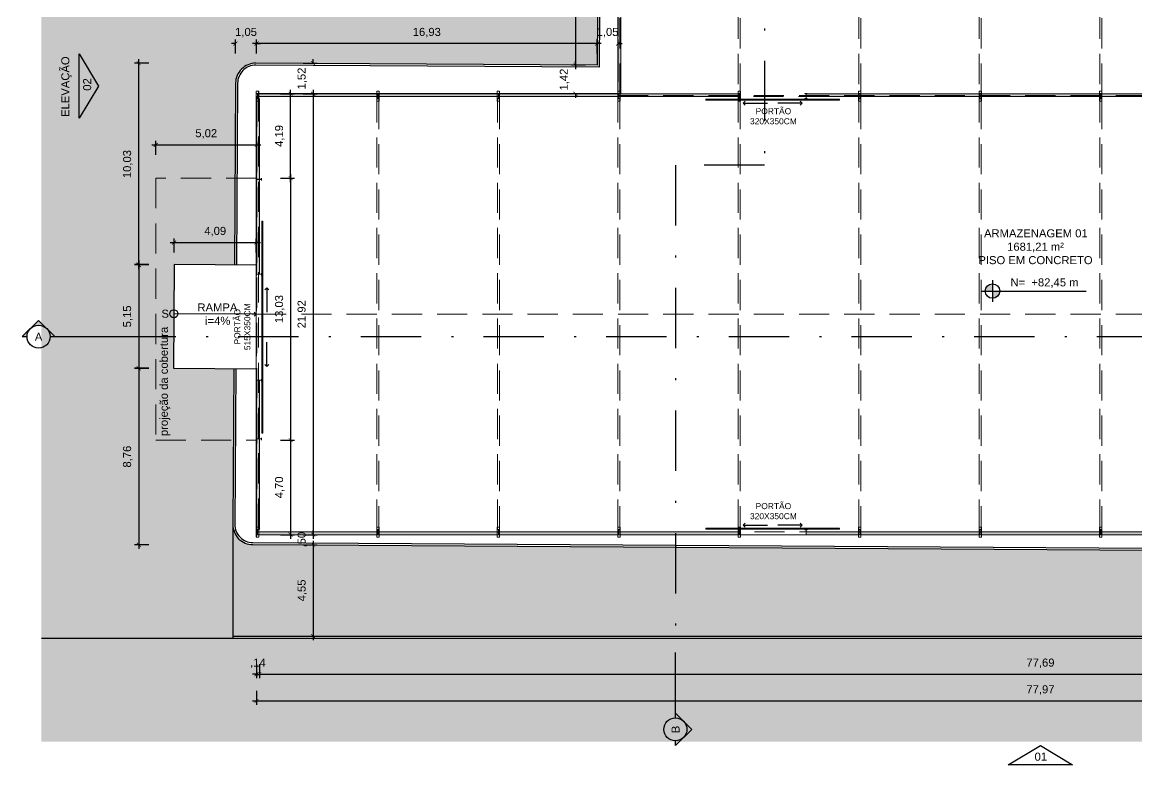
# Model space of a CAD drawing. Header units: inches. Extents: x 1286 to 7442, y -84 to 3420.
# Drawn here: x 2239.4 to 2294.8, y 110.8 to 147.7 of the extents above; entities that cross this region are included whole.
import ezdxf

# ---------------------------------------------------------------- set-up
doc = ezdxf.new("R2010")
doc.units = ezdxf.units.IN
doc.header["$LTSCALE"] = 3
doc.header["$MEASUREMENT"] = 0
doc.linetypes.add('DASHDOT', pattern=[1, 0.5, -0.25, 0, -0.25])
doc.linetypes.add('DASHED', pattern=[0.75, 0.5, -0.25])
for name, color, linetype, lineweight in [('ARQ_AÇO', 4, 'Continuous', 5), ('ARQ_ESQUADRIAS', 3, 'Continuous', 5), ('ARQ_PAREDE', 5, 'Continuous', 5), ('ARQ_PISO', 250, 'Continuous', 5), ('ARQ_PROJEÇÃO', 8, 'DASHED', 5)]:
    doc.layers.add(name, color=color, linetype=linetype, lineweight=lineweight)
for name, color, linetype in [('ARQ_COTAS', 133, 'Continuous'), ('ARQ_HATCH', 8, 'Continuous'), ('ARQ_INDICAÇÃO', 133, 'Continuous'), ('ARQ_LINHA DE CORTE', 4, 'DASHDOT'), ('ARQ_NÍVEIS', 160, 'Continuous'), ('ARQ_RUA', 250, 'Continuous'), ('ARQ_TEXTO', 133, 'Continuous')]:
    doc.layers.add(name, color=color, linetype=linetype)
doc.styles.add('1 - 100', font='arial.ttf', dxfattribs={"height": 0.2})
doc.styles.add('1 - 200', font='arial.ttf', dxfattribs={"height": 0.4})
doc.dimstyles.new('1 - 200', dxfattribs={"dimtxt": 0.4, "dimasz": 0.2, "dimexe": 0.2, "dimexo": 0.2, "dimgap": 0.3, "dimtad": 1, "dimzin": 4, "dimtxsty": '1 - 200', "dimblk": 'ARCHTICK', "dimcen": 0.1, "dimdle": 0.2, "dimclrd": 256, "dimclre": 256, "dimclrt": 256, "dimazin": 0, "dimtfac": 1, "dimtix": 1, "dimtofl": 0, "dimtmove": 2, "dimatfit": 3, "dimldrblk": 'OPEN90', "dimfxl": 0.5, "dimfxlon": 1, "dimtolj": 1, "dimtzin": 0, "dimlwd": -1, "dimlwe": -1, "dimarcsym": 0})

# ---------------------------------------------------------------- blocks, each defined once
blk = doc.blocks.new('A$C7f2f765a')
at = {"layer": 'ARQ_AÇO'}
blk.add_lwpolyline([(-0.0025, 0.22), (-0.06, 0.22), (-0.06, 0.23), (0.06, 0.23), (0.06, 0.22), (0.0025, 0.22), (0.0025, -0.02), (0.06, -0.02), (0.06, -0.03), (-0.06, -0.03), (-0.06, -0.02), (-0.0025, -0.02), (-0.0025, 0.22)], dxfattribs=at)
at = {"layer": 'ARQ_PROJEÇÃO', "ltscale": 0.1}
blk.add_lwpolyline([(-0.06, -0.15), (0.06, -0.15), (0.06, 0.35), (-0.06, 0.35)], close=True, dxfattribs=at)
blk = doc.blocks.new('A$Cf1c9a2c4')
at = {"layer": 'ARQ_AÇO'}
blk.add_lwpolyline([(-0.01, 0.0025), (-0.01, 0.06), (0, 0.06), (0, -0.06), (-0.01, -0.06), (-0.01, -0.0025), (-0.25, -0.0025), (-0.25, -0.06), (-0.26, -0.06), (-0.26, 0.06), (-0.25, 0.06), (-0.25, 0.0025), (-0.01, 0.0025)], dxfattribs=at)
blk = doc.blocks.new('_ArchTick')
at = {"color": 0, "linetype": 'ByBlock', "const_width": 0.15}
blk.add_lwpolyline([(-0.5, -0.5), (0.5, 0.5)], dxfattribs=at)
blk = doc.blocks.new('*D121')
at = {"layer": 'ARQ_COTAS', "transparency": 16777216}
for p, q in [((2251.019, 115.307), (2250.819, 115.307)), ((2251.019, 115.807), (2251.019, 115.107)), ((2251.159, 115.807), (2251.159, 115.107)), ((2251.159, 115.307), (2251.359, 115.307))]:
    blk.add_line(p, q, dxfattribs=at)
at = {"layer": 'Defpoints', "color": 0, "transparency": 16777216}
for p in [(2251.019, 122.495), (2251.159, 122.495), (2251.019, 115.307)]:
    blk.add_point(p, dxfattribs=at)
at = {"layer": 'ARQ_COTAS', "transparency": 16777216, "xscale": 0.2, "yscale": 0.2, "zscale": 0.2}
blk.add_blockref('_ArchTick', (2251.019, 115.307), dxfattribs=at)
at = {"layer": 'ARQ_COTAS', "transparency": 16777216, "xscale": 0.2, "yscale": 0.2, "zscale": 0.2, "rotation": 180}
blk.add_blockref('_ArchTick', (2251.159, 115.307), dxfattribs=at)
at = {"layer": 'ARQ_COTAS', "transparency": 16777216, "insert": (2251.089, 115.847), "char_height": 0.4, "attachment_point": 5, "style": '1 - 200'}
blk.add_mtext('\\A1;,14', dxfattribs=at)
blk = doc.blocks.new('_Open90')
at = {"color": 0, "linetype": 'ByBlock', "lineweight": -2}
for p, q in [((0, 0), (-1, 0)), ((-0.5, 0.5), (0, 0)), ((0, 0), (-0.5, -0.5))]:
    blk.add_line(p, q, dxfattribs=at)
blk = doc.blocks.new('*D122')
at = {"layer": 'ARQ_COTAS', "transparency": 16777216}
for p, q in [((2250.959, 115.307), (2329.049, 115.307)), ((2251.159, 115.807), (2251.159, 115.107)), ((2328.849, 115.807), (2328.849, 115.107))]:
    blk.add_line(p, q, dxfattribs=at)
at = {"layer": 'Defpoints', "color": 0, "transparency": 16777216}
for p in [(2251.159, 122.495), (2328.849, 122.495), (2328.849, 115.307)]:
    blk.add_point(p, dxfattribs=at)
at = {"layer": 'ARQ_COTAS', "transparency": 16777216, "xscale": 0.2, "yscale": 0.2, "zscale": 0.2, "rotation": 180}
blk.add_blockref('_ArchTick', (2251.159, 115.307), dxfattribs=at)
at = {"layer": 'ARQ_COTAS', "transparency": 16777216, "xscale": 0.2, "yscale": 0.2, "zscale": 0.2}
blk.add_blockref('_ArchTick', (2328.849, 115.307), dxfattribs=at)
at = {"layer": 'ARQ_COTAS', "transparency": 16777216, "insert": (2290.004, 115.847), "char_height": 0.4, "attachment_point": 5, "style": '1 - 200'}
blk.add_mtext('\\A1;77,69', dxfattribs=at)
blk = doc.blocks.new('*D124')
at = {"layer": 'ARQ_COTAS', "transparency": 16777216}
for p, q in [((2251.019, 114.479), (2251.019, 113.779)), ((2328.989, 114.479), (2328.989, 113.779)), ((2250.819, 113.979), (2329.189, 113.979))]:
    blk.add_line(p, q, dxfattribs=at)
at = {"layer": 'Defpoints', "color": 0, "transparency": 16777216}
for p in [(2251.019, 122.495), (2328.989, 122.495), (2328.989, 113.979)]:
    blk.add_point(p, dxfattribs=at)
at = {"layer": 'ARQ_COTAS', "transparency": 16777216, "xscale": 0.2, "yscale": 0.2, "zscale": 0.2, "rotation": 180}
blk.add_blockref('_ArchTick', (2251.019, 113.979), dxfattribs=at)
at = {"layer": 'ARQ_COTAS', "transparency": 16777216, "xscale": 0.2, "yscale": 0.2, "zscale": 0.2}
blk.add_blockref('_ArchTick', (2328.989, 113.979), dxfattribs=at)
at = {"layer": 'ARQ_COTAS', "transparency": 16777216, "insert": (2290.004, 114.52), "char_height": 0.4, "attachment_point": 5, "style": '1 - 200'}
blk.add_mtext('\\A1;77,97', dxfattribs=at)
blk = doc.blocks.new('*D135')
at = {"layer": 'ARQ_COTAS', "transparency": 16777216}
for p, q in [((2251.019, 170.567), (2251.019, 171.267)), ((2251.159, 170.567), (2251.159, 171.267)), ((2251.019, 171.067), (2250.819, 171.067)), ((2251.159, 171.067), (2251.359, 171.067))]:
    blk.add_line(p, q, dxfattribs=at)
at = {"layer": 'Defpoints', "color": 0, "transparency": 16777216}
for p in [(2251.019, 171.067), (2251.019, 143.915), (2251.159, 143.915)]:
    blk.add_point(p, dxfattribs=at)
at = {"layer": 'ARQ_COTAS', "transparency": 16777216, "xscale": 0.2, "yscale": 0.2, "zscale": 0.2}
blk.add_blockref('_ArchTick', (2251.019, 171.067), dxfattribs=at)
at = {"layer": 'ARQ_COTAS', "transparency": 16777216, "xscale": 0.2, "yscale": 0.2, "zscale": 0.2, "rotation": 180}
blk.add_blockref('_ArchTick', (2251.159, 171.067), dxfattribs=at)
at = {"layer": 'ARQ_COTAS', "transparency": 16777216, "insert": (2251.089, 171.608), "char_height": 0.4, "attachment_point": 5, "style": '1 - 200'}
blk.add_mtext('\\A1;,14', dxfattribs=at)
blk = doc.blocks.new('*D136')
at = {"layer": 'ARQ_COTAS', "transparency": 16777216}
for p, q in [((2251.159, 170.567), (2251.159, 171.267)), ((2268.989, 170.567), (2268.989, 171.267)), ((2250.959, 171.067), (2269.189, 171.067))]:
    blk.add_line(p, q, dxfattribs=at)
at = {"layer": 'Defpoints', "color": 0, "transparency": 16777216}
for p in [(2268.989, 171.067), (2268.989, 144.175), (2251.159, 143.915)]:
    blk.add_point(p, dxfattribs=at)
at = {"layer": 'ARQ_COTAS', "transparency": 16777216, "xscale": 0.2, "yscale": 0.2, "zscale": 0.2, "rotation": 180}
blk.add_blockref('_ArchTick', (2251.159, 171.067), dxfattribs=at)
at = {"layer": 'ARQ_COTAS', "transparency": 16777216, "xscale": 0.2, "yscale": 0.2, "zscale": 0.2}
blk.add_blockref('_ArchTick', (2268.989, 171.067), dxfattribs=at)
at = {"layer": 'ARQ_COTAS', "transparency": 16777216, "insert": (2260.074, 171.608), "char_height": 0.4, "attachment_point": 5, "style": '1 - 200'}
blk.add_mtext('\\A1;17,83', dxfattribs=at)
blk = doc.blocks.new('n')
at = {"layer": 'ARQ_NÍVEIS'}
h = blk.add_hatch(color=256, dxfattribs=at)
h.dxf.hatch_style = 1
h.paths.add_polyline_path([(0.1, 0), (0, 0), (0, -0.1, 0.414214)])
h.paths.add_polyline_path([(0, 0.1, 0.414214), (-0.1, 0), (0, 0)])
blk.add_line((-0.15, 0), (1.295, 0), dxfattribs=at)
at = {"layer": 'ARQ_NÍVEIS', "flags": 128}
blk.add_lwpolyline([(0, 0.15), (0, -0.15)], dxfattribs=at)
at = {"layer": 'ARQ_NÍVEIS'}
blk.add_circle((0, 0), 0.1, dxfattribs=at)
blk = doc.blocks.new('*D141')
at = {"layer": 'ARQ_COTAS', "transparency": 16777216}
for p, q in [((2266.877, 166.845), (2266.877, 145.383)), ((2267.377, 166.645), (2266.677, 166.645)), ((2267.377, 145.583), (2266.677, 145.583))]:
    blk.add_line(p, q, dxfattribs=at)
at = {"layer": 'Defpoints', "color": 0, "transparency": 16777216}
for p in [(2269.099, 166.645), (2266.877, 145.583), (2267.953, 145.583)]:
    blk.add_point(p, dxfattribs=at)
at = {"layer": 'ARQ_COTAS', "transparency": 16777216, "xscale": 0.2, "yscale": 0.2, "zscale": 0.2}
for p, rotation in [((2266.877, 166.645), 90), ((2266.877, 145.583), 270)]:
    blk.add_blockref('_ArchTick', p, dxfattribs=dict(at, rotation=rotation))
at = {"layer": 'ARQ_COTAS', "transparency": 16777216, "insert": (2266.337, 156.114), "char_height": 0.4, "attachment_point": 5, "rotation": 90, "style": '1 - 200'}
blk.add_mtext('\\A1;21,06', dxfattribs=at)
blk = doc.blocks.new('*D142')
at = {"layer": 'ARQ_COTAS', "transparency": 16777216}
for p, q in [((2266.877, 145.583), (2266.877, 145.783)), ((2267.377, 145.583), (2266.677, 145.583)), ((2267.377, 144.165), (2266.677, 144.165)), ((2266.877, 144.165), (2266.877, 143.965))]:
    blk.add_line(p, q, dxfattribs=at)
at = {"layer": 'Defpoints', "color": 0, "transparency": 16777216}
for p in [(2267.953, 145.583), (2266.877, 144.165), (2267.953, 144.165)]:
    blk.add_point(p, dxfattribs=at)
at = {"layer": 'ARQ_COTAS', "transparency": 16777216, "xscale": 0.2, "yscale": 0.2, "zscale": 0.2}
for p, rotation in [((2266.877, 145.583), 270), ((2266.877, 144.165), 90)]:
    blk.add_blockref('_ArchTick', p, dxfattribs=dict(at, rotation=rotation))
at = {"layer": 'ARQ_COTAS', "transparency": 16777216, "insert": (2266.337, 144.874), "char_height": 0.4, "attachment_point": 5, "rotation": 90, "style": '1 - 200'}
blk.add_mtext('\\A1;1,42', dxfattribs=at)
blk = doc.blocks.new('*D143')
at = {"layer": 'ARQ_COTAS', "transparency": 16777216}
for p, q in [((2267.953, 146.165), (2267.953, 146.865)), ((2268.999, 146.165), (2268.999, 146.865)), ((2267.953, 146.665), (2267.753, 146.665)), ((2268.999, 146.665), (2269.199, 146.665))]:
    blk.add_line(p, q, dxfattribs=at)
at = {"layer": 'Defpoints', "color": 0, "transparency": 16777216}
for p in [(2268.999, 146.665), (2267.953, 145.583), (2268.999, 145.583)]:
    blk.add_point(p, dxfattribs=at)
at = {"layer": 'ARQ_COTAS', "transparency": 16777216, "xscale": 0.2, "yscale": 0.2, "zscale": 0.2}
blk.add_blockref('_ArchTick', (2267.953, 146.665), dxfattribs=at)
at = {"layer": 'ARQ_COTAS', "transparency": 16777216, "xscale": 0.2, "yscale": 0.2, "zscale": 0.2, "rotation": 180}
blk.add_blockref('_ArchTick', (2268.999, 146.665), dxfattribs=at)
at = {"layer": 'ARQ_COTAS', "transparency": 16777216, "insert": (2268.476, 147.205), "char_height": 0.4, "attachment_point": 5, "style": '1 - 200'}
blk.add_mtext('\\A1;1,05', dxfattribs=at)
blk = doc.blocks.new('*D144')
at = {"layer": 'ARQ_COTAS', "transparency": 16777216}
for p, q in [((2251.019, 146.165), (2251.019, 146.865)), ((2267.953, 146.165), (2267.953, 146.865)), ((2268.153, 146.665), (2250.819, 146.665))]:
    blk.add_line(p, q, dxfattribs=at)
at = {"layer": 'Defpoints', "color": 0, "transparency": 16777216}
for p in [(2251.019, 146.665), (2267.953, 145.583), (2251.019, 143.915)]:
    blk.add_point(p, dxfattribs=at)
at = {"layer": 'ARQ_COTAS', "transparency": 16777216, "xscale": 0.2, "yscale": 0.2, "zscale": 0.2, "rotation": 180}
blk.add_blockref('_ArchTick', (2251.019, 146.665), dxfattribs=at)
at = {"layer": 'ARQ_COTAS', "transparency": 16777216, "xscale": 0.2, "yscale": 0.2, "zscale": 0.2}
blk.add_blockref('_ArchTick', (2267.953, 146.665), dxfattribs=at)
at = {"layer": 'ARQ_COTAS', "transparency": 16777216, "insert": (2259.486, 147.205), "char_height": 0.4, "attachment_point": 5, "style": '1 - 200'}
blk.add_mtext('\\A1;16,93', dxfattribs=at)
blk = doc.blocks.new('*D145')
at = {"layer": 'ARQ_COTAS', "transparency": 16777216}
for p, q in [((2249.973, 146.165), (2249.973, 146.865)), ((2251.019, 146.165), (2251.019, 146.865)), ((2249.973, 146.665), (2249.773, 146.665)), ((2251.019, 146.665), (2251.219, 146.665))]:
    blk.add_line(p, q, dxfattribs=at)
at = {"layer": 'Defpoints', "color": 0, "transparency": 16777216}
for p in [(2249.973, 146.665), (2249.973, 143.921), (2251.019, 143.915)]:
    blk.add_point(p, dxfattribs=at)
at = {"layer": 'ARQ_COTAS', "transparency": 16777216, "xscale": 0.2, "yscale": 0.2, "zscale": 0.2}
blk.add_blockref('_ArchTick', (2249.973, 146.665), dxfattribs=at)
at = {"layer": 'ARQ_COTAS', "transparency": 16777216, "xscale": 0.2, "yscale": 0.2, "zscale": 0.2, "rotation": 180}
blk.add_blockref('_ArchTick', (2251.019, 146.665), dxfattribs=at)
at = {"layer": 'ARQ_COTAS', "transparency": 16777216, "insert": (2250.496, 147.205), "char_height": 0.4, "attachment_point": 5, "style": '1 - 200'}
blk.add_mtext('\\A1;1,05', dxfattribs=at)
blk = doc.blocks.new('*D146')
at = {"layer": 'ARQ_COTAS', "transparency": 16777216}
for p, q in [((2253.838, 145.687), (2253.838, 145.887)), ((2253.338, 145.687), (2254.038, 145.687)), ((2253.338, 144.165), (2254.038, 144.165)), ((2253.838, 144.165), (2253.838, 143.965))]:
    blk.add_line(p, q, dxfattribs=at)
at = {"layer": 'Defpoints', "color": 0, "transparency": 16777216}
for p in [(2251.081, 145.687), (2253.838, 145.687), (2251.072, 144.165)]:
    blk.add_point(p, dxfattribs=at)
at = {"layer": 'ARQ_COTAS', "transparency": 16777216, "xscale": 0.2, "yscale": 0.2, "zscale": 0.2}
for p, rotation in [((2253.838, 145.687), 270), ((2253.838, 144.165), 90)]:
    blk.add_blockref('_ArchTick', p, dxfattribs=dict(at, rotation=rotation))
at = {"layer": 'ARQ_COTAS', "transparency": 16777216, "insert": (2253.297, 144.926), "char_height": 0.4, "attachment_point": 5, "rotation": 90, "style": '1 - 200'}
blk.add_mtext('\\A1;1,52', dxfattribs=at)
blk = doc.blocks.new('*D147')
at = {"layer": 'ARQ_COTAS', "transparency": 16777216}
for p, q in [((2253.338, 144.165), (2254.038, 144.165)), ((2253.838, 144.365), (2253.838, 122.045)), ((2253.338, 122.245), (2254.038, 122.245))]:
    blk.add_line(p, q, dxfattribs=at)
at = {"layer": 'Defpoints', "color": 0, "transparency": 16777216}
for p in [(2251.072, 144.165), (2251.072, 122.245), (2253.838, 122.245)]:
    blk.add_point(p, dxfattribs=at)
at = {"layer": 'ARQ_COTAS', "transparency": 16777216, "xscale": 0.2, "yscale": 0.2, "zscale": 0.2}
for p, rotation in [((2253.838, 144.165), 90), ((2253.838, 122.245), 270)]:
    blk.add_blockref('_ArchTick', p, dxfattribs=dict(at, rotation=rotation))
at = {"layer": 'ARQ_COTAS', "transparency": 16777216, "insert": (2253.297, 133.205), "char_height": 0.4, "attachment_point": 5, "rotation": 90, "style": '1 - 200'}
blk.add_mtext('\\A1;21,92', dxfattribs=at)
blk = doc.blocks.new('*D148')
at = {"layer": 'ARQ_COTAS', "transparency": 16777216}
for p, q in [((2253.338, 122.245), (2254.038, 122.245)), ((2253.838, 122.245), (2253.838, 122.445)), ((2253.338, 121.746), (2254.038, 121.746)), ((2253.838, 121.746), (2253.838, 121.546))]:
    blk.add_line(p, q, dxfattribs=at)
at = {"layer": 'Defpoints', "color": 0, "transparency": 16777216}
for p in [(2251.072, 122.245), (2251.069, 121.746), (2253.838, 121.746)]:
    blk.add_point(p, dxfattribs=at)
at = {"layer": 'ARQ_COTAS', "transparency": 16777216, "xscale": 0.2, "yscale": 0.2, "zscale": 0.2}
for p, rotation in [((2253.838, 122.245), 270), ((2253.838, 121.746), 90)]:
    blk.add_blockref('_ArchTick', p, dxfattribs=dict(at, rotation=rotation))
at = {"layer": 'ARQ_COTAS', "transparency": 16777216, "insert": (2253.297, 121.995), "char_height": 0.4, "attachment_point": 5, "rotation": 90, "style": '1 - 200'}
blk.add_mtext('\\A1;,50', dxfattribs=at)
blk = doc.blocks.new('*D149')
at = {"layer": 'ARQ_COTAS', "transparency": 16777216}
for p, q in [((2253.838, 121.946), (2253.838, 116.996)), ((2253.338, 121.746), (2254.038, 121.746)), ((2253.338, 117.196), (2254.038, 117.196))]:
    blk.add_line(p, q, dxfattribs=at)
at = {"layer": 'Defpoints', "color": 0, "transparency": 16777216}
for p in [(2251.069, 121.746), (2251.069, 117.196), (2253.838, 117.196)]:
    blk.add_point(p, dxfattribs=at)
at = {"layer": 'ARQ_COTAS', "transparency": 16777216, "xscale": 0.2, "yscale": 0.2, "zscale": 0.2}
for p, rotation in [((2253.838, 121.746), 90), ((2253.838, 117.196), 270)]:
    blk.add_blockref('_ArchTick', p, dxfattribs=dict(at, rotation=rotation))
at = {"layer": 'ARQ_COTAS', "transparency": 16777216, "insert": (2253.298, 119.471), "char_height": 0.4, "attachment_point": 5, "rotation": 90, "style": '1 - 200'}
blk.add_mtext('\\A1;4,55', dxfattribs=at)
blk = doc.blocks.new('*D150')
at = {"layer": 'ARQ_COTAS', "transparency": 16777216}
for p, q in [((2246.922, 136.272), (2246.922, 136.972)), ((2251.009, 136.272), (2251.009, 136.972)), ((2246.722, 136.772), (2251.209, 136.772))]:
    blk.add_line(p, q, dxfattribs=at)
at = {"layer": 'Defpoints', "color": 0, "transparency": 16777216}
for p in [(2251.009, 136.772), (2246.922, 135.672), (2251.009, 135.672)]:
    blk.add_point(p, dxfattribs=at)
at = {"layer": 'ARQ_COTAS', "transparency": 16777216, "xscale": 0.2, "yscale": 0.2, "zscale": 0.2, "rotation": 180}
blk.add_blockref('_ArchTick', (2246.922, 136.772), dxfattribs=at)
at = {"layer": 'ARQ_COTAS', "transparency": 16777216, "xscale": 0.2, "yscale": 0.2, "zscale": 0.2}
blk.add_blockref('_ArchTick', (2251.009, 136.772), dxfattribs=at)
at = {"layer": 'ARQ_COTAS', "transparency": 16777216, "insert": (2248.966, 137.312), "char_height": 0.4, "attachment_point": 5, "style": '1 - 200'}
blk.add_mtext('\\A1;4,09', dxfattribs=at)
blk = doc.blocks.new('*D151')
at = {"layer": 'ARQ_COTAS', "transparency": 16777216}
for p, q in [((2245.159, 135.872), (2245.159, 130.322)), ((2245.659, 135.672), (2244.959, 135.672)), ((2245.659, 130.522), (2244.959, 130.522))]:
    blk.add_line(p, q, dxfattribs=at)
at = {"layer": 'Defpoints', "color": 0, "transparency": 16777216}
for p in [(2246.922, 135.672), (2245.159, 130.522), (2246.89, 130.522)]:
    blk.add_point(p, dxfattribs=at)
at = {"layer": 'ARQ_COTAS', "transparency": 16777216, "xscale": 0.2, "yscale": 0.2, "zscale": 0.2}
for p, rotation in [((2245.159, 135.672), 90), ((2245.159, 130.522), 270)]:
    blk.add_blockref('_ArchTick', p, dxfattribs=dict(at, rotation=rotation))
at = {"layer": 'ARQ_COTAS', "transparency": 16777216, "insert": (2244.619, 133.097), "char_height": 0.4, "attachment_point": 5, "rotation": 90, "style": '1 - 200'}
blk.add_mtext('\\A1;5,15', dxfattribs=at)
blk = doc.blocks.new('*D152')
at = {"layer": 'ARQ_COTAS', "transparency": 16777216}
for p, q in [((2245.659, 130.504), (2244.959, 130.504)), ((2245.159, 130.704), (2245.159, 121.546)), ((2245.659, 121.746), (2244.959, 121.746))]:
    blk.add_line(p, q, dxfattribs=at)
at = {"layer": 'Defpoints', "color": 0, "transparency": 16777216}
for p in [(2249.89, 130.504), (2245.159, 121.746), (2251.069, 121.746)]:
    blk.add_point(p, dxfattribs=at)
at = {"layer": 'ARQ_COTAS', "transparency": 16777216, "xscale": 0.2, "yscale": 0.2, "zscale": 0.2}
for p, rotation in [((2245.159, 130.504), 90), ((2245.159, 121.746), 270)]:
    blk.add_blockref('_ArchTick', p, dxfattribs=dict(at, rotation=rotation))
at = {"layer": 'ARQ_COTAS', "transparency": 16777216, "insert": (2244.619, 126.125), "char_height": 0.4, "attachment_point": 5, "rotation": 90, "style": '1 - 200'}
blk.add_mtext('\\A1;8,76', dxfattribs=at)
blk = doc.blocks.new('*D153')
at = {"layer": 'ARQ_COTAS', "transparency": 16777216}
for p, q in [((2245.159, 135.454), (2245.159, 145.887)), ((2245.659, 145.687), (2244.959, 145.687)), ((2245.659, 135.654), (2244.959, 135.654))]:
    blk.add_line(p, q, dxfattribs=at)
at = {"layer": 'Defpoints', "color": 0, "transparency": 16777216}
for p in [(2245.159, 145.687), (2251.081, 145.687), (2249.922, 135.654)]:
    blk.add_point(p, dxfattribs=at)
at = {"layer": 'ARQ_COTAS', "transparency": 16777216, "xscale": 0.2, "yscale": 0.2, "zscale": 0.2}
for p, rotation in [((2245.159, 145.687), 90), ((2245.159, 135.654), 270)]:
    blk.add_blockref('_ArchTick', p, dxfattribs=dict(at, rotation=rotation))
at = {"layer": 'ARQ_COTAS', "transparency": 16777216, "insert": (2244.619, 140.67), "char_height": 0.4, "attachment_point": 5, "rotation": 90, "style": '1 - 200'}
blk.add_mtext('\\A1;10,03', dxfattribs=at)
blk = doc.blocks.new('*D170')
at = {"layer": 'ARQ_COTAS', "transparency": 16777216}
for p, q in [((2245.809, 141.63), (2251.229, 141.63)), ((2246.009, 141.13), (2246.009, 141.83)), ((2251.029, 141.13), (2251.029, 141.83))]:
    blk.add_line(p, q, dxfattribs=at)
at = {"layer": 'Defpoints', "color": 0, "transparency": 16777216}
for p in [(2251.029, 141.63), (2246.009, 139.975), (2251.029, 139.975)]:
    blk.add_point(p, dxfattribs=at)
at = {"layer": 'ARQ_COTAS', "transparency": 16777216, "xscale": 0.2, "yscale": 0.2, "zscale": 0.2, "rotation": 180}
blk.add_blockref('_ArchTick', (2246.009, 141.63), dxfattribs=at)
at = {"layer": 'ARQ_COTAS', "transparency": 16777216, "xscale": 0.2, "yscale": 0.2, "zscale": 0.2}
blk.add_blockref('_ArchTick', (2251.029, 141.63), dxfattribs=at)
at = {"layer": 'ARQ_COTAS', "transparency": 16777216, "insert": (2248.519, 142.17), "char_height": 0.4, "attachment_point": 5, "style": '1 - 200'}
blk.add_mtext('\\A1;5,02', dxfattribs=at)
blk = doc.blocks.new('*D171')
at = {"layer": 'ARQ_COTAS', "transparency": 16777216}
for p, q in [((2252.216, 139.975), (2252.916, 139.975)), ((2252.716, 140.175), (2252.716, 126.745)), ((2252.216, 126.945), (2252.916, 126.945))]:
    blk.add_line(p, q, dxfattribs=at)
at = {"layer": 'Defpoints', "color": 0, "transparency": 16777216}
for p in [(2251.009, 139.975), (2251.009, 126.945), (2252.716, 126.945)]:
    blk.add_point(p, dxfattribs=at)
at = {"layer": 'ARQ_COTAS', "transparency": 16777216, "xscale": 0.2, "yscale": 0.2, "zscale": 0.2}
for p, rotation in [((2252.716, 139.975), 90), ((2252.716, 126.945), 270)]:
    blk.add_blockref('_ArchTick', p, dxfattribs=dict(at, rotation=rotation))
at = {"layer": 'ARQ_COTAS', "transparency": 16777216, "insert": (2252.176, 133.46), "char_height": 0.4, "attachment_point": 5, "rotation": 90, "style": '1 - 200'}
blk.add_mtext('\\A1;13,03', dxfattribs=at)
blk = doc.blocks.new('*D172')
at = {"layer": 'ARQ_COTAS', "transparency": 16777216}
for p, q in [((2252.216, 144.165), (2252.916, 144.165)), ((2252.716, 139.775), (2252.716, 144.365)), ((2252.216, 139.975), (2252.916, 139.975))]:
    blk.add_line(p, q, dxfattribs=at)
at = {"layer": 'Defpoints', "color": 0, "transparency": 16777216}
for p in [(2251.072, 144.165), (2252.716, 144.165), (2251.009, 139.975)]:
    blk.add_point(p, dxfattribs=at)
at = {"layer": 'ARQ_COTAS', "transparency": 16777216, "xscale": 0.2, "yscale": 0.2, "zscale": 0.2}
for p, rotation in [((2252.716, 144.165), 90), ((2252.716, 139.975), 270)]:
    blk.add_blockref('_ArchTick', p, dxfattribs=dict(at, rotation=rotation))
at = {"layer": 'ARQ_COTAS', "transparency": 16777216, "insert": (2252.176, 142.07), "char_height": 0.4, "attachment_point": 5, "rotation": 90, "style": '1 - 200'}
blk.add_mtext('\\A1;4,19', dxfattribs=at)
blk = doc.blocks.new('*D173')
at = {"layer": 'ARQ_COTAS', "transparency": 16777216}
for p, q in [((2252.216, 126.945), (2252.916, 126.945)), ((2252.716, 127.145), (2252.716, 122.045)), ((2252.216, 122.245), (2252.916, 122.245))]:
    blk.add_line(p, q, dxfattribs=at)
at = {"layer": 'Defpoints', "color": 0, "transparency": 16777216}
for p in [(2251.019, 126.945), (2251.072, 122.245), (2252.716, 122.245)]:
    blk.add_point(p, dxfattribs=at)
at = {"layer": 'ARQ_COTAS', "transparency": 16777216, "xscale": 0.2, "yscale": 0.2, "zscale": 0.2}
for p, rotation in [((2252.716, 126.945), 90), ((2252.716, 122.245), 270)]:
    blk.add_blockref('_ArchTick', p, dxfattribs=dict(at, rotation=rotation))
at = {"layer": 'ARQ_COTAS', "transparency": 16777216, "insert": (2252.176, 124.595), "char_height": 0.4, "attachment_point": 5, "rotation": 90, "style": '1 - 200'}
blk.add_mtext('\\A1;4,70', dxfattribs=at)

msp = doc.modelspace()

# ---------------------------------------------------------------- hatches: boundary and pattern name
at = {"layer": 'ARQ_HATCH'}
h = msp.add_hatch(dxfattribs=at)
h.set_pattern_fill('HONEY', color=8, scale=2, angle=315)
h.paths.add_polyline_path([(2249.89, 130.504), (2246.89, 130.522), (2246.922, 135.672), (2249.922, 135.654), (2249.977, 144.693, -0.414214), (2250.983, 145.687), (2267.953, 145.583), (2268.086, 167.062, -0.414214), (2269.092, 168.056), (2305.151, 167.833, -0.414214), (2306.145, 166.827), (2306.012, 145.206), (2328.966, 145.206, -0.416024), (2329.966, 144.2), (2329.908, 134.8), (2331.121, 134.792), (2331.102, 131.652), (2329.888, 131.66), (2329.824, 121.26), (2336.496, 121.198), (2336.496, 175.962), (2249.01, 174.962, 0.330227), (2247.113, 173.52), (2240.326, 150.193), (2240.326, 117.096), (2249.842, 117.096), (2249.842, 122.751)])
at = {"layer": 'ARQ_HATCH', "transparency": 33554534}
h = msp.add_hatch(color=124, dxfattribs=at)
h.dxf.hatch_style = 1
h.paths.add_polyline_path([(2336.496, 121.198), (2329.824, 121.26), (2250.836, 121.748, -0.412407), (2249.842, 122.748), (2249.842, 117.196), (2336.496, 117.196)])
at = {"layer": 'ARQ_HATCH'}
h = msp.add_hatch(dxfattribs=at)
h.set_pattern_fill('HONEY', color=8, scale=2, angle=315)
h.paths.add_polyline_path([(2336.496, 117.096), (2240.326, 117.096), (2240.326, 111.95), (2336.496, 111.95)])
at = {"layer": 'ARQ_LINHA DE CORTE', "linetype": 'Continuous'}
h = msp.add_hatch(color=4, dxfattribs=at)
h.dxf.hatch_style = 1
h.paths.add_polyline_path([(2240.179, 132.9), (2240.583, 132.496, 0.414228), (2239.775, 132.496)])
h.paths.add_polyline_path([(2240.583, 132.496), (2240.987, 132.092), (2240.751, 132.092, 0.198899)])
h.paths.add_polyline_path([(2239.775, 132.496, 0.195706), (2239.607, 132.099, 0.003086), (2239.607, 132.092), (2239.371, 132.092)])
h = msp.add_hatch(color=4, dxfattribs=at)
h.dxf.hatch_style = 1
h.paths.add_polyline_path([(2272.659, 112.563), (2272.254, 112.967, -0.414228), (2272.254, 112.159)])
h.paths.add_polyline_path([(2272.254, 112.967), (2271.85, 113.371), (2271.85, 113.134, -0.198899)])
h.paths.add_polyline_path([(2272.254, 112.159, -0.195706), (2271.857, 111.991, -0.003086), (2271.85, 111.991), (2271.85, 111.754)])
at = {"layer": 'ARQ_PAREDE'}
h = msp.add_hatch(color=8, dxfattribs=at)
h.dxf.hatch_style = 1
h.paths.add_polyline_path([(2281.017, 166.645), (2280.959, 166.645), (2278.352, 166.645), (2278.352, 166.505), (2281.017, 166.505)])
h.paths.add_polyline_path([(2269.129, 144.175), (2268.989, 144.175), (2268.989, 148.032), (2269.129, 148.032)])
h.paths.add_polyline_path([(2269.129, 153.062), (2268.989, 153.062), (2268.989, 148.037), (2269.129, 148.037)])
h.paths.add_polyline_path([(2269.129, 153.067), (2268.989, 153.067), (2268.989, 160.532), (2269.129, 160.532)])
h.paths.add_polyline_path([(2304.889, 148.062), (2305.029, 148.062), (2305.029, 144.175), (2304.889, 144.175)])
h.paths.add_polyline_path([(2304.889, 148.067), (2305.029, 148.067), (2305.029, 153.042), (2304.889, 153.042)])
h.paths.add_polyline_path([(2304.889, 160.532), (2305.029, 160.532), (2305.029, 154.117), (2304.889, 154.117)])
h.paths.add_polyline_path([(2293.002, 166.645), (2293.002, 166.505), (2298.987, 166.505), (2298.987, 166.645)])
h.paths.add_polyline_path([(2292.997, 166.645), (2292.997, 166.505), (2287.012, 166.505), (2287.012, 166.645)])
h.paths.add_polyline_path([(2281.022, 166.645), (2281.022, 166.505), (2287.007, 166.505), (2287.007, 166.645)])
h.paths.add_polyline_path([(2304.889, 160.537), (2305.029, 160.537), (2305.029, 166.395), (2304.889, 166.395)])
h.paths.add_polyline_path([(2298.992, 166.645), (2298.992, 166.505), (2304.977, 166.505), (2304.977, 166.645)])
h.paths.add_polyline_path([(2269.129, 166.395), (2268.989, 166.395), (2268.989, 160.537), (2269.129, 160.537)])
h.paths.add_polyline_path([(2269.042, 166.645), (2269.042, 166.505), (2275.027, 166.505), (2275.027, 166.645)])
h.paths.add_polyline_path([(2251.159, 143.915), (2251.019, 143.915), (2251.019, 139.917), (2251.159, 139.917)])
h.paths.add_polyline_path([(2251.159, 135.197), (2251.019, 135.197), (2251.019, 139.912), (2251.159, 139.912)])
h.paths.add_polyline_path([(2251.159, 127.007), (2251.019, 127.007), (2251.019, 129.922), (2251.159, 129.922)])
h.paths.add_polyline_path([(2251.159, 127.002), (2251.019, 127.002), (2251.019, 122.495), (2251.159, 122.495)])
h.paths.add_polyline_path([(2280.959, 122.385), (2278.352, 122.385), (2278.352, 122.245), (2278.409, 122.245), (2280.959, 122.245)])
h.paths.add_polyline_path([(2278.352, 144.165), (2278.352, 144.025), (2281.017, 144.025), (2281.017, 144.165)])
h.paths.add_polyline_path([(2328.849, 127.002), (2328.989, 127.002), (2328.989, 122.495), (2328.849, 122.495)])
h.paths.add_polyline_path([(2328.849, 131.572), (2328.989, 131.572), (2328.989, 127.007), (2328.849, 127.007)])
h.paths.add_polyline_path([(2328.849, 139.402), (2328.989, 139.402), (2328.989, 134.837), (2328.849, 134.837)])
h.paths.add_polyline_path([(2328.849, 139.407), (2328.989, 139.407), (2328.989, 143.915), (2328.849, 143.915)])
h.paths.add_polyline_path([(2322.952, 122.385), (2322.952, 122.245), (2328.937, 122.245), (2328.937, 122.385)])
h.paths.add_polyline_path([(2322.947, 122.385), (2322.947, 122.245), (2316.962, 122.245), (2316.962, 122.385)])
h.paths.add_polyline_path([(2298.992, 122.385), (2298.992, 122.245), (2304.977, 122.245), (2304.977, 122.385)])
h.paths.add_polyline_path([(2310.967, 122.385), (2310.967, 122.245), (2304.982, 122.245), (2304.982, 122.385)])
h.paths.add_polyline_path([(2310.972, 122.385), (2310.972, 122.245), (2316.957, 122.245), (2316.957, 122.385)])
h.paths.add_polyline_path([(2298.987, 122.385), (2298.987, 122.245), (2293.002, 122.245), (2293.002, 122.385)])
h.paths.add_polyline_path([(2287.012, 122.385), (2287.012, 122.245), (2292.997, 122.245), (2292.997, 122.385)])
h.paths.add_polyline_path([(2287.007, 122.385), (2287.007, 122.245), (2281.022, 122.245), (2281.022, 122.385)])
h.paths.add_polyline_path([(2275.027, 122.385), (2275.027, 122.245), (2269.042, 122.245), (2269.042, 122.385)])
h.paths.add_polyline_path([(2263.052, 122.385), (2263.052, 122.245), (2269.037, 122.245), (2269.037, 122.385)])
h.paths.add_polyline_path([(2263.047, 122.385), (2263.047, 122.245), (2257.062, 122.245), (2257.062, 122.385)])
h.paths.add_polyline_path([(2251.072, 122.385), (2251.072, 122.245), (2257.057, 122.245), (2257.057, 122.385)])
h.paths.add_polyline_path([(2322.952, 144.165), (2322.952, 144.025), (2328.937, 144.025), (2328.937, 144.165)])
h.paths.add_polyline_path([(2322.947, 144.165), (2322.947, 144.025), (2316.962, 144.025), (2316.962, 144.165)])
h.paths.add_polyline_path([(2298.992, 144.165), (2298.992, 144.025), (2304.977, 144.025), (2304.977, 144.165)])
h.paths.add_polyline_path([(2310.967, 144.165), (2310.967, 144.025), (2304.982, 144.025), (2304.982, 144.165)])
h.paths.add_polyline_path([(2310.972, 144.165), (2310.972, 144.025), (2316.957, 144.025), (2316.957, 144.165)])
h.paths.add_polyline_path([(2298.987, 144.165), (2298.987, 144.025), (2293.002, 144.025), (2293.002, 144.165)])
h.paths.add_polyline_path([(2287.012, 144.165), (2287.012, 144.025), (2292.997, 144.025), (2292.997, 144.165)])
h.paths.add_polyline_path([(2287.007, 144.165), (2287.007, 144.025), (2281.022, 144.025), (2281.022, 144.165)])
h.paths.add_polyline_path([(2275.027, 144.165), (2275.027, 144.025), (2269.042, 144.025), (2269.042, 144.165)])
h.paths.add_polyline_path([(2263.052, 144.165), (2263.052, 144.025), (2269.037, 144.025), (2269.037, 144.165)])
h.paths.add_polyline_path([(2263.047, 144.165), (2263.047, 144.025), (2257.062, 144.025), (2257.062, 144.165)])
h.paths.add_polyline_path([(2251.072, 144.165), (2251.072, 144.025), (2257.057, 144.025), (2257.057, 144.165)])

# ---------------------------------------------------------------- linework, layer by layer
at = {"layer": 'ARQ_COTAS'}
for points in [[(2242.204, 146.149), (2243.164, 144.549), (2242.204, 142.949), (2242.204, 146.149)], [(2288.404, 110.807), (2290.004, 111.767), (2291.604, 110.807), (2288.404, 110.807)]]:
    msp.add_lwpolyline(points, dxfattribs=at)
at = {"layer": 'ARQ_ESQUADRIAS', "color": 8}
for points in [[(2275.089, 143.895), (2275.089, 143.845), (2273.369, 143.845), (2273.369, 143.895)], [(2278.289, 143.895), (2278.289, 143.845), (2280.009, 143.845), (2280.009, 143.895)], [(2251.289, 135.135), (2251.339, 135.135), (2251.339, 137.83), (2251.289, 137.83)], [(2251.289, 129.985), (2251.339, 129.985), (2251.339, 127.29), (2251.289, 127.29)], [(2275.089, 122.515), (2275.089, 122.565), (2273.369, 122.565), (2273.369, 122.515)], [(2278.289, 122.515), (2278.289, 122.565), (2280.009, 122.565), (2280.009, 122.515)]]:
    msp.add_lwpolyline(points, close=True, dxfattribs=at)
at = {"layer": 'ARQ_ESQUADRIAS'}
for points in [[(2274.969, 143.895), (2274.969, 143.845), (2276.689, 143.845), (2276.689, 143.895)], [(2278.409, 143.895), (2278.409, 143.845), (2276.689, 143.845), (2276.689, 143.895)], [(2251.289, 135.255), (2251.339, 135.255), (2251.339, 132.56), (2251.289, 132.56)], [(2251.289, 129.865), (2251.339, 129.865), (2251.339, 132.56), (2251.289, 132.56)], [(2274.969, 122.515), (2274.969, 122.565), (2276.689, 122.565), (2276.689, 122.515)], [(2278.409, 122.515), (2278.409, 122.565), (2276.689, 122.565), (2276.689, 122.515)]]:
    msp.add_lwpolyline(points, close=True, dxfattribs=at)
at = {"layer": 'ARQ_INDICAÇÃO'}
msp.add_circle((2246.907, 133.23), 0.2, dxfattribs=at)
at = {"layer": 'ARQ_LINHA DE CORTE', "color": 4, "linetype": 'Continuous'}
for p, q in [((2240.179, 132.9), (2239.371, 132.092)), ((2240.987, 132.092), (2240.179, 132.9)), ((2271.85, 113.371), (2272.659, 112.563)), ((2272.659, 112.563), (2271.85, 111.754))]:
    msp.add_line(p, q, dxfattribs=at)
at = {"layer": 'ARQ_LINHA DE CORTE', "ltscale": 2}
msp.add_line((2244.009, 132.092), (2335.999, 132.092), dxfattribs=at)
msp.add_lwpolyline([(2276.278, 170.211), (2276.278, 140.622), (2271.85, 140.622), (2271.85, 116.393)], dxfattribs=at)
at = {"layer": 'ARQ_LINHA DE CORTE', "color": 4, "linetype": 'Continuous'}
for points in [[(2239.371, 132.092), (2239.607, 132.092)], [(2240.751, 132.092), (2240.987, 132.092)], [(2271.85, 113.134), (2271.85, 113.371)], [(2271.85, 111.754), (2271.85, 111.991)]]:
    msp.add_lwpolyline(points, dxfattribs=at)
at = {"layer": 'ARQ_LINHA DE CORTE', "color": 5, "linetype": 'Continuous'}
for points in [[(2240.751, 132.092), (2244.009, 132.092)], [(2271.85, 113.134), (2271.85, 116.393)]]:
    msp.add_lwpolyline(points, dxfattribs=at)
at = {"layer": 'ARQ_LINHA DE CORTE', "color": 4, "linetype": 'Continuous'}
for centre in [(2240.179, 132.092), (2271.85, 112.563)]:
    msp.add_circle(centre, 0.572, dxfattribs=at)
at = {"layer": 'ARQ_PAREDE'}
for points in [[(2269.129, 144.175), (2268.989, 144.175), (2268.989, 148.032), (2269.129, 148.032)], [(2251.072, 144.165), (2251.072, 144.025), (2257.057, 144.025), (2257.057, 144.165)], [(2263.047, 144.165), (2263.047, 144.025), (2257.062, 144.025), (2257.062, 144.165)], [(2263.052, 144.165), (2263.052, 144.025), (2269.037, 144.025), (2269.037, 144.165)], [(2275.027, 144.165), (2275.027, 144.025), (2269.042, 144.025), (2269.042, 144.165)], [(2278.352, 144.165), (2278.352, 144.025), (2281.017, 144.025), (2281.017, 144.165)], [(2287.007, 144.165), (2287.007, 144.025), (2281.022, 144.025), (2281.022, 144.165)], [(2287.012, 144.165), (2287.012, 144.025), (2292.997, 144.025), (2292.997, 144.165)], [(2298.987, 144.165), (2298.987, 144.025), (2293.002, 144.025), (2293.002, 144.165)], [(2251.159, 143.915), (2251.019, 143.915), (2251.019, 139.917), (2251.159, 139.917)], [(2251.159, 135.197), (2251.019, 135.197), (2251.019, 139.912), (2251.159, 139.912)], [(2251.159, 127.007), (2251.019, 127.007), (2251.019, 129.922), (2251.159, 129.922)], [(2251.159, 127.002), (2251.019, 127.002), (2251.019, 122.495), (2251.159, 122.495)], [(2251.072, 122.385), (2251.072, 122.245), (2257.057, 122.245), (2257.057, 122.385)], [(2263.047, 122.385), (2263.047, 122.245), (2257.062, 122.245), (2257.062, 122.385)], [(2263.052, 122.385), (2263.052, 122.245), (2269.037, 122.245), (2269.037, 122.385)], [(2275.027, 122.385), (2275.027, 122.245), (2269.042, 122.245), (2269.042, 122.385)], [(2280.959, 122.385), (2278.352, 122.385), (2278.352, 122.245), (2278.409, 122.245), (2280.959, 122.245)], [(2287.007, 122.385), (2287.007, 122.245), (2281.022, 122.245), (2281.022, 122.385)], [(2287.012, 122.385), (2287.012, 122.245), (2292.997, 122.245), (2292.997, 122.385)], [(2298.987, 122.385), (2298.987, 122.245), (2293.002, 122.245), (2293.002, 122.385)]]:
    msp.add_lwpolyline(points, close=True, dxfattribs=at)
at = {"layer": 'ARQ_PISO'}
msp.add_lwpolyline([(2305.039, 144.175), (2328.999, 144.175), (2328.999, 122.235), (2251.009, 122.235), (2251.009, 144.175), (2268.979, 144.175), (2268.979, 166.655), (2305.039, 166.655)], close=True, dxfattribs=at)
at = {"layer": 'ARQ_PROJEÇÃO', "color": 7}
msp.add_line((2328.999, 133.205), (2251.009, 133.205), dxfattribs=at)
at = {"layer": 'ARQ_PROJEÇÃO'}
for points in [[(2268.989, 144.175), (2269.089, 144.175), (2269.089, 166.395), (2268.989, 166.395)], [(2274.979, 144.175), (2275.079, 144.175), (2275.079, 166.395), (2274.979, 166.395)], [(2280.969, 144.175), (2281.069, 144.175), (2281.069, 166.395), (2280.969, 166.395)], [(2286.959, 144.175), (2287.059, 144.175), (2287.059, 166.395), (2286.959, 166.395)], [(2292.949, 144.175), (2293.049, 144.175), (2293.049, 166.395), (2292.949, 166.395)], [(2251.019, 144.295), (2251.119, 144.295), (2251.119, 122.115), (2251.019, 122.115)], [(2257.009, 143.915), (2257.109, 143.915), (2257.109, 122.495), (2257.009, 122.495)], [(2262.999, 143.915), (2263.099, 143.915), (2263.099, 122.495), (2262.999, 122.495)], [(2268.989, 143.915), (2269.089, 143.915), (2269.089, 122.495), (2268.989, 122.495)], [(2274.979, 143.915), (2275.079, 143.915), (2275.079, 122.495), (2274.979, 122.495)], [(2280.969, 143.915), (2281.069, 143.915), (2281.069, 122.495), (2280.969, 122.495)], [(2286.959, 143.915), (2287.059, 143.915), (2287.059, 122.495), (2286.959, 122.495)], [(2292.949, 143.915), (2293.049, 143.915), (2293.049, 122.495), (2292.949, 122.495)]]:
    msp.add_lwpolyline(points, close=True, dxfattribs=at)
at = {"layer": 'ARQ_PROJEÇÃO', "color": 7}
for points in [[(2305.039, 166.507), (2268.999, 166.507), (2268.999, 144.075), (2305.039, 144.075)], [(2251.029, 122.385), (2328.979, 122.385), (2328.979, 144.027), (2251.029, 144.027)]]:
    msp.add_lwpolyline(points, close=True, dxfattribs=at)
msp.add_lwpolyline([(2251.009, 139.975), (2246.009, 139.975), (2246.009, 126.945), (2251.009, 126.945)], dxfattribs=at)
at = {"layer": 'ARQ_RUA'}
for points in [[(2329.908, 134.8), (2329.966, 144.2, 0.416024), (2328.966, 145.206), (2306.012, 145.206), (2306.145, 166.827, 0.414214), (2305.151, 167.833), (2269.092, 168.056, 0.414214), (2268.086, 167.062), (2267.953, 145.583), (2250.983, 145.687, 0.414214), (2249.977, 144.693), (2249.922, 135.654)], [(2329.808, 134.801), (2329.866, 144.2, 0.416024), (2328.966, 145.106), (2305.911, 145.106), (2306.045, 166.828, 0.414214), (2305.151, 167.733), (2269.091, 167.956, 0.414214), (2268.186, 167.061), (2268.053, 145.482), (2250.983, 145.587, 0.414214), (2250.077, 144.693), (2250.022, 135.653)], [(2249.89, 130.504), (2249.842, 122.754, 0.414214), (2250.836, 121.748), (2329.824, 121.26), (2329.888, 131.66)], [(2249.99, 130.503), (2249.942, 122.753, 0.414214), (2250.836, 121.848), (2329.725, 121.361), (2329.788, 131.661)]]:
    msp.add_lwpolyline(points, format="xyb", dxfattribs=at)
for points in [[(2251.009, 135.647), (2246.922, 135.672), (2246.89, 130.522), (2251.009, 130.497)], [(2249.842, 122.748), (2249.842, 117.096)], [(2240.326, 117.096), (2336.496, 117.096)], [(2249.842, 117.196), (2336.496, 117.196)]]:
    msp.add_lwpolyline(points, dxfattribs=at)

# ---------------------------------------------------------------- block references
at = {"layer": 'ARQ_AÇO'}
for p in [(2251.069, 143.945), (2257.059, 143.945), (2263.049, 143.945), (2269.039, 143.945), (2275.029, 143.945), (2281.019, 143.945), (2287.009, 143.945), (2292.999, 143.945)]:
    msp.add_blockref('A$C7f2f765a', p, dxfattribs=at)
at = {"layer": 'ARQ_AÇO', "xscale": -1}
for name, p in [('A$C7f2f765a', (2251.069, 143.945)), ('A$C7f2f765a', (2257.059, 143.945)), ('A$C7f2f765a', (2263.049, 143.945)), ('A$C7f2f765a', (2269.039, 143.945)), ('A$C7f2f765a', (2275.029, 143.945)), ('A$C7f2f765a', (2281.019, 143.945)), ('A$C7f2f765a', (2287.009, 143.945)), ('A$C7f2f765a', (2292.999, 143.945)), ('A$Cf1c9a2c4', (2251.009, 139.915)), ('A$Cf1c9a2c4', (2251.009, 135.195)), ('A$Cf1c9a2c4', (2251.009, 129.925)), ('A$Cf1c9a2c4', (2251.009, 127.005))]:
    msp.add_blockref(name, p, dxfattribs=at)
at = {"layer": 'ARQ_AÇO'}
for name, p, rotation in [('A$Cf1c9a2c4', (2278.349, 144.175), 90), ('A$C7f2f765a', (2251.069, 122.465), 180), ('A$C7f2f765a', (2257.059, 122.465), 180), ('A$C7f2f765a', (2263.049, 122.465), 180), ('A$C7f2f765a', (2269.039, 122.465), 180), ('A$C7f2f765a', (2275.029, 122.465), 180), ('A$Cf1c9a2c4', (2278.349, 122.495), 90), ('A$C7f2f765a', (2281.019, 122.465), 180), ('A$C7f2f765a', (2287.009, 122.465), 180), ('A$C7f2f765a', (2292.999, 122.465), 180)]:
    msp.add_blockref(name, p, dxfattribs=dict(at, rotation=rotation))
at = {"layer": 'ARQ_AÇO', "xscale": -1, "rotation": 180}
for p in [(2251.069, 122.465), (2257.059, 122.465), (2263.049, 122.465), (2269.039, 122.465), (2275.029, 122.465), (2281.019, 122.465), (2287.009, 122.465), (2292.999, 122.465)]:
    msp.add_blockref('A$C7f2f765a', p, dxfattribs=at)
at = {"layer": 'ARQ_NÍVEIS', "xscale": 3.6, "yscale": 3.6, "zscale": 3.6}
msp.add_blockref('n', (2287.617, 134.357), dxfattribs=at)

# ---------------------------------------------------------------- texts
at = {"layer": 'ARQ_INDICAÇÃO', "attachment_point": 1, "style": '1 - 200'}
for s, width, insert, char_height in [('\\pi0.29127;PORTÃO\\P\\pi0.010299;320X350CM', 2.30109, (2275.549, 143.451), 0.3), ('S', 0.15585, (2246.292, 133.432), 0.4), ('\\pi0.29127;PORTÃO\\P\\pi0.010299;320X350CM', 2.30109, (2275.549, 123.815), 0.3)]:
    msp.add_mtext_dynamic_manual_height_columns(s, width=width, gutter_width=2, heights=[0], dxfattribs=dict(at, insert=insert, char_height=char_height))
at = {"layer": 'ARQ_INDICAÇÃO', "insert": (2249.913, 131.409), "char_height": 0.3, "attachment_point": 1, "rotation": 90, "style": '1 - 200'}
msp.add_mtext_dynamic_manual_height_columns('\\pi0.29127;PORTÃO\\P\\pi0.010197;515X350CM', width=2.30109, gutter_width=2, heights=[0], dxfattribs=at)
at = {"layer": 'ARQ_NÍVEIS', "insert": (2288.28, 134.989), "char_height": 0.4, "attachment_point": 1, "style": '1 - 200'}
msp.add_mtext_dynamic_manual_height_columns('\\pi0.23289;N=  +82,45 m', width=3.77302, gutter_width=3.6, heights=[0], dxfattribs=at)
at = {"layer": 'ARQ_TEXTO', "char_height": 0.4, "attachment_point": 1, "rotation": 90, "style": '1 - 200'}
for s, width, gutter_width, insert in [('\\pi0.37376;ELEVAÇÃO ', 3.69077, 10, (2241.31, 142.642)), ('02', 0.52296, 10, (2242.396, 144.319)), ('projeção da cobertura', 5.41655, 2, (2246.209, 127.145))]:
    msp.add_mtext_dynamic_manual_height_columns(s, width=width, gutter_width=gutter_width, heights=[0], dxfattribs=dict(at, insert=insert))
at = {"layer": 'ARQ_TEXTO', "char_height": 0.4, "attachment_point": 1}
for s, width, gutter_width, insert, style in [('\\pi0.30432;ARMAZENAGEM 01\\P\\pi1.4519;1681,21 m²\\P\\pi0.023555;PISO EM CONCRETO', 5.66048, 5, (2286.894, 137.429), '1 - 200'), ('\\pi0.023965;RAMPA\\P\\pi0.40268;i=4%', 1.99199, 10, (2248.057, 133.744), '1 - 200'), ('01', 0.52296, 10, (2289.711, 111.408), '1 - 100')]:
    msp.add_mtext_dynamic_manual_height_columns(s, width=width, gutter_width=gutter_width, heights=[0], dxfattribs=dict(at, insert=insert, style=style))
at = {"layer": 'ARQ_TEXTO', "color": 4, "ltscale": 2, "insert": (2240.18, 132.083), "char_height": 0.4, "width": 0.67263, "attachment_point": 5, "style": '1 - 200'}
msp.add_mtext('A', dxfattribs=at)
at = {"layer": 'ARQ_TEXTO', "color": 4, "ltscale": 2, "insert": (2271.859, 112.561), "char_height": 0.4, "width": 0.67263, "attachment_point": 5, "rotation": 90, "style": '1 - 200'}
msp.add_mtext('B', dxfattribs=at)

# ---------------------------------------------------------------- dimensions: what is measured, and where the dimension line sits
at = {"layer": 'ARQ_COTAS'}
for base, p1, p2, picture, middle in [((2251.019, 171.067), (2251.159, 143.915), (2251.019, 143.915), '*D135', (2251.089, 171.608)), ((2268.989, 171.067), (2251.159, 143.915), (2268.989, 144.175), '*D136', (2260.074, 171.608)), ((2249.973, 146.665), (2251.019, 143.915), (2249.973, 143.921), '*D145', (2250.496, 147.205)), ((2251.019, 146.665), (2267.953, 145.583), (2251.019, 143.915), '*D144', (2259.486, 147.205)), ((2268.999, 146.665), (2267.953, 145.583), (2268.999, 145.583), '*D143', (2268.476, 147.205)), ((2251.029, 141.63), (2246.009, 139.975), (2251.029, 139.975), '*D170', (2248.519, 142.17)), ((2251.009, 136.772), (2246.922, 135.672), (2251.009, 135.672), '*D150', (2248.966, 137.312)), ((2251.019, 115.307), (2251.159, 122.495), (2251.019, 122.495), '*D121', (2251.089, 115.847)), ((2328.989, 113.979), (2251.019, 122.495), (2328.989, 122.495), '*D124', (2290.004, 114.52)), ((2328.849, 115.307), (2251.159, 122.495), (2328.849, 122.495), '*D122', (2290.004, 115.847))]:
    dim = msp.add_linear_dim(base=base, p1=p1, p2=p2, dimstyle='1 - 200', dxfattribs=at)
    dim.commit()
    dim.dimension.update_dxf_attribs({"geometry": picture, "text_midpoint": middle})
for base, p1, p2, picture, middle in [((2266.877, 145.583), (2269.099, 166.645), (2267.953, 145.583), '*D141', (2266.337, 156.114)), ((2245.159, 145.687), (2249.922, 135.654), (2251.081, 145.687), '*D153', (2244.619, 140.67)), ((2253.838, 145.687), (2251.072, 144.165), (2251.081, 145.687), '*D146', (2253.297, 144.926)), ((2266.877, 144.165), (2267.953, 145.583), (2267.953, 144.165), '*D142', (2266.337, 144.874)), ((2252.716, 144.165), (2251.009, 139.975), (2251.072, 144.165), '*D172', (2252.176, 142.07)), ((2253.838, 122.245), (2251.072, 144.165), (2251.072, 122.245), '*D147', (2253.297, 133.205)), ((2252.716, 126.945), (2251.009, 139.975), (2251.009, 126.945), '*D171', (2252.176, 133.46)), ((2245.159, 130.522), (2246.922, 135.672), (2246.89, 130.522), '*D151', (2244.619, 133.097)), ((2245.159, 121.746), (2249.89, 130.504), (2251.069, 121.746), '*D152', (2244.619, 126.125)), ((2252.716, 122.245), (2251.019, 126.945), (2251.072, 122.245), '*D173', (2252.176, 124.595)), ((2253.838, 121.746), (2251.072, 122.245), (2251.069, 121.746), '*D148', (2253.297, 121.995)), ((2253.838, 117.196), (2251.069, 121.746), (2251.069, 117.196), '*D149', (2253.298, 119.471))]:
    dim = msp.add_linear_dim(base=base, p1=p1, p2=p2, angle=90, dimstyle='1 - 200', dxfattribs=at)
    dim.commit()
    dim.dimension.update_dxf_attribs({"geometry": picture, "text_midpoint": middle})

# ---------------------------------------------------------------- leaders
at = {"layer": 'ARQ_INDICAÇÃO'}
for points in [[(2275.226, 143.695), (2276.433, 143.695)], [(2278.153, 143.695), (2276.946, 143.695)], [(2251.539, 134.511), (2251.539, 133.303)], [(2251.009, 133.205), (2246.907, 133.23)], [(2251.539, 130.608), (2251.539, 131.816)], [(2275.226, 122.715), (2276.433, 122.715)], [(2278.153, 122.715), (2276.946, 122.715)]]:
    msp.add_leader(points, dimstyle='1 - 200', override={"dimgap": 0.3, "dimtad": 0}, dxfattribs=at)

doc.saveas('drawing.dxf')
